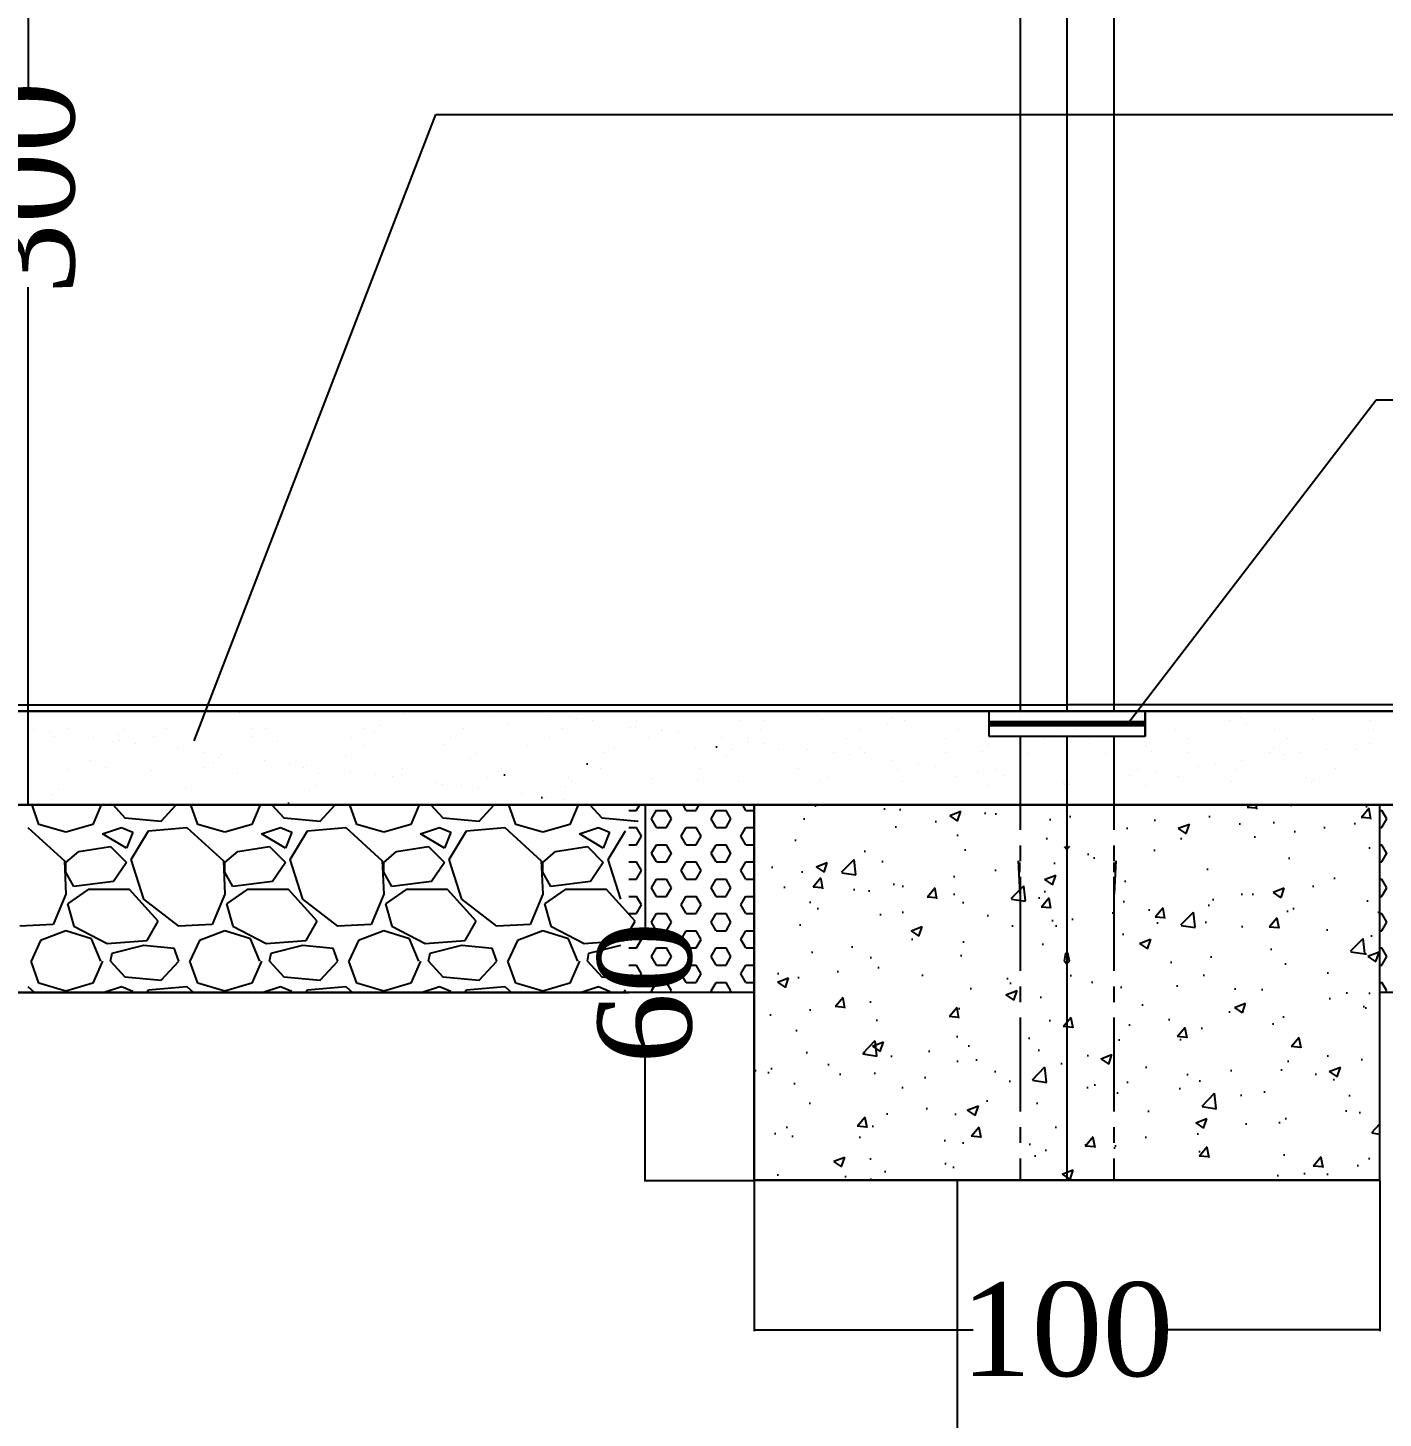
# Model space of a CAD drawing. Header units: centimetres. Extents: x 19229 to 51025, y 9487 to 24710.
# Drawn here: x 26002.8 to 26219.4, y 10730.9 to 10953.1 of the extents above; entities that cross this region are included whole.
import ezdxf

# ---------------------------------------------------------------- set-up
doc = ezdxf.new("R2010")
doc.units = ezdxf.units.CM
doc.linetypes.add('CENTER2', pattern=[1.125, 0.75, -0.125, 0.125, -0.125])
doc.layers.get('0').update_dxf_attribs({"linetype": 'CONTINUOUS'})
doc.layers.get('DEFPOINTS').update_dxf_attribs({"linetype": 'CONTINUOUS'})
doc.styles.add('style2', font='times.ttf', dxfattribs={"height": 15})
doc.dimstyles.get("Standard").update_dxf_attribs({"dimtxt": 15, "dimasz": 0.18, "dimexe": 0.18, "dimexo": 0.0625, "dimgap": 0.09, "dimtad": 0, "dimdec": 0, "dimzin": 0, "dimdsep": 46, "dimtxsty": 'style2', "dimcen": 0.09, "dimadec": 0, "dimazin": 0, "dimtfac": 1, "dimtdec": 0, "dimtofl": 0, "dimtmove": 0, "dimatfit": 3, "dimfxl": 1, "dimtolj": 1, "dimtzin": 0, "dimarcsym": 0})
pattern_1 = [(37.5, (3570.38, 1228.156), (-1.60003, 48.941324), [0, -38.608, 0, -43.18, 0, -41.275]), (7.5, (3570.38, 1228.156), (44.95233, 71.68251), [0, -20.828, 0, -34.798, 0, -13.335]), (327.5, (3539.136, 1228.156), (79.09924, 0.14372), [0, -12.7, 0, -45.72, 0, -59.69]), (317.5, (3539.136, 1228.156), (76.35565, 22.29293), [0, -6.35, 0, -29.972, 0, -34.29])]

# ---------------------------------------------------------------- blocks, each defined once
blk = doc.blocks.new('*D54')
at = {"color": 0, "lineweight": -2, "ltscale": 20}
for p, q in [((26016.8, 11128.91), (26002.67, 11128.91)), ((26002.85, 11128.73), (26002.85, 10943.36)), ((26002.85, 10829.09), (26002.85, 10911.65)), ((25972.68, 10828.91), (26003.03, 10828.91))]:
    blk.add_line(p, q, dxfattribs=at)
at = {"color": 0, "ltscale": 20}
for points in [[(26002.82, 11128.73), (26002.88, 11128.73), (26002.85, 11128.91)], [(26002.82, 10829.09), (26002.88, 10829.09), (26002.85, 10828.91)]]:
    blk.add_solid(points, dxfattribs=at)
at = {"layer": 'DEFPOINTS', "color": 0, "ltscale": 20}
for p in [(26002.85, 11128.91), (26016.86, 11128.91), (25972.62, 10828.91)]:
    blk.add_point(p, dxfattribs=at)
at = {"color": 0, "ltscale": 20, "insert": (26002.85, 10927.51), "char_height": 15, "attachment_point": 5, "rotation": 90, "style": 'style2'}
blk.add_mtext('\\A1;300', dxfattribs=at)
blk = doc.blocks.new('*D66')
at = {"color": 0, "lineweight": -2, "ltscale": 20}
for p, q in [((26118.85, 10768.84), (26118.85, 10744.82)), ((26218.85, 10768.84), (26218.85, 10744.82)), ((26119.03, 10745), (26153.84, 10745)), ((26218.67, 10745), (26183.85, 10745))]:
    blk.add_line(p, q, dxfattribs=at)
at = {"color": 0, "ltscale": 20}
for points in [[(26119.03, 10745.03), (26119.03, 10744.97), (26118.85, 10745)], [(26218.67, 10745.03), (26218.67, 10744.97), (26218.85, 10745)]]:
    blk.add_solid(points, dxfattribs=at)
at = {"layer": 'DEFPOINTS', "color": 0, "ltscale": 20}
for p in [(26118.85, 10768.91), (26218.85, 10768.91), (26218.85, 10745)]:
    blk.add_point(p, dxfattribs=at)
at = {"color": 0, "ltscale": 20, "insert": (26168.85, 10745), "char_height": 15, "attachment_point": 5, "style": 'style2'}
blk.add_mtext('\\A1;100', dxfattribs=at)
blk = doc.blocks.new('*D67')
at = {"color": 0, "lineweight": -2, "ltscale": 20}
for p, q in [((26118.78, 10828.91), (26101.27, 10828.91)), ((26101.45, 10828.73), (26101.45, 10809.17)), ((26101.45, 10769.02), (26101.45, 10788.58)), ((26118.78, 10768.84), (26101.27, 10768.84))]:
    blk.add_line(p, q, dxfattribs=at)
at = {"color": 0, "ltscale": 20}
for points in [[(26101.42, 10828.73), (26101.48, 10828.73), (26101.45, 10828.91)], [(26101.42, 10769.02), (26101.48, 10769.02), (26101.45, 10768.84)]]:
    blk.add_solid(points, dxfattribs=at)
at = {"layer": 'DEFPOINTS', "color": 0, "ltscale": 20}
for p in [(26101.45, 10828.91), (26118.85, 10828.91), (26118.85, 10768.84)]:
    blk.add_point(p, dxfattribs=at)
at = {"color": 0, "ltscale": 20, "insert": (26101.45, 10798.87), "char_height": 15, "attachment_point": 5, "rotation": 90, "style": 'style2'}
blk.add_mtext('\\A1;60', dxfattribs=at)

msp = doc.modelspace()

# ---------------------------------------------------------------- hatches: boundary and pattern name
h = msp.add_hatch()
h.set_pattern_fill('AR-SAND')
h.set_pattern_definition(pattern_1)
h.paths.add_polyline_path([(25728.83, 10843.91), (26127.73, 10843.91), (26127.73, 10833.91), (26127.73, 10828.91), (25728.83, 10828.91)])
h = msp.add_hatch()
h.set_pattern_fill('AR-SAND')
h.set_pattern_definition(pattern_1)
h.paths.add_polyline_path([(25728.83, 10843.91), (26127.73, 10843.91), (26127.73, 10833.91), (26127.73, 10828.91), (25728.83, 10828.91)])
at = {"ltscale": 20}
msp.add_hatch(color=7, dxfattribs=at).paths.add_polyline_path([(26156.35, 10841.61), (26181.35, 10841.61), (26181.35, 10842.21), (26156.35, 10842.21)])
h = msp.add_hatch()
h.set_pattern_fill('AR-SAND')
h.set_pattern_definition(pattern_1)
h.paths.add_polyline_path([(26608.86, 10843.91), (26209.96, 10843.91), (26209.96, 10833.91), (26209.96, 10828.91), (26608.86, 10828.91)])
h = msp.add_hatch()
h.set_pattern_fill('AR-SAND')
h.set_pattern_definition(pattern_1)
h.paths.add_polyline_path([(26608.86, 10843.91), (26209.96, 10843.91), (26209.96, 10833.91), (26209.96, 10828.91), (26608.86, 10828.91)])
h = msp.add_hatch(dxfattribs=at)
h.set_pattern_fill('HEX', scale=0.5, style=0)
h.set_pattern_definition([(0, (0, 0), (0, 2.74963), [1.5875, -3.175]), (120, (0, 0), (-2.38124943, -1.374815), [1.5875, -3.175]), (60, (1.5875, 0), (-2.38124943, 1.374815), [1.5875, -3.175])])
h.paths.add_polyline_path([(26098.85, 10798.91), (26118.85, 10798.91), (26118.85, 10828.91), (26098.85, 10828.91)])
h.paths.add_polyline_path([(26218.85, 10798.91), (26238.85, 10798.91), (26238.85, 10828.91), (26218.85, 10828.91)])
h = msp.add_hatch(dxfattribs=at)
h.set_pattern_fill('AR-CONC', scale=0.1, style=0)
h.set_pattern_definition([(50, (0, 0), (18.218467, -1.5939086), [1.905, -20.955]), (355, (0, 0), (-3.524283, 19.105664), [1.524, -16.764]), (100.451, (1.518, -0.133), (14.69425, 17.511669), [1.619, -17.809]), (46.1842, (0, 5.08), (27.107904, -4.204233), [2.8575, -31.4325]), (96.6356, (2.26, 4.73), (23.740423, 24.742556), [2.4285, -26.7135]), (351.184, (0, 5.08), (23.74046, 24.742512), [2.286, -25.146]), (21, (2.54, 3.81), (15.161488, -10.226552), [1.905, -20.955]), (326, (2.54, 3.81), (6.180203, 18.418797), [1.524, -16.764]), (71.4514, (3.803, 2.958), (21.341649, 8.192286), [1.619, -17.809]), (37.5, (0, 0), (0.3088603, 8.4555039), [0, -16.5608, 0, -17.018, 0, -16.8275]), (7.5, (0, 0), (6.6819663, 10.0180575), [0, -9.7028, 0, -16.1798, 0, -6.4135]), (327.5, (-5.664, 0), (13.5590595, -0.5728744), [0, -6.35, 0, -19.812, 0, -26.289]), (317.5, (-8.204, 0), (14.812918, 2.542649), [0, -8.255, 0, -13.1572, 0, -18.669])])
h.paths.add_polyline_path([(26118.85, 10768.91), (26218.85, 10768.91), (26218.85, 10828.91), (26118.85, 10828.91)])

# ---------------------------------------------------------------- linework, layer by layer
at = {"color": 7, "linetype": 'Continuous', "ltscale": 20}
for p, q in [((26161.35, 11194.91), (26161.35, 10843.91)), ((26168.85, 11194.91), (26168.85, 10843.91)), ((26176.35, 11194.91), (26176.35, 10843.91))]:
    msp.add_line(p, q, dxfattribs=at)
at = {"color": 7, "ltscale": 20}
for p, q in [((26029.42, 10839.14), (26067.99, 10939.27)), ((26067.99, 10939.27), (26264.77, 10939.27)), ((26178.56, 10841.91), (26218.25, 10893.66)), ((26218.25, 10893.66), (26456.3, 10893.66)), ((26168.85, 10878.97), (26168.85, 10843.91)), ((26156.35, 10842.21), (26181.35, 10842.21)), ((26156.35, 10841.91), (26181.35, 10841.91)), ((26156.35, 10841.61), (26181.35, 10841.61)), ((26168.85, 10839.91), (26168.85, 10768.91)), ((26098.85, 10828.91), (26238.85, 10828.91)), ((26118.85, 10768.91), (26118.85, 10828.91)), ((26218.85, 10768.91), (26118.85, 10768.91)), ((26151.37, 10666.95), (26151.37, 10768.91))]:
    msp.add_line(p, q, dxfattribs=at)
at = {"color": 7}
for p, q in [((25668.83, 10844.91), (26168.85, 10844.91)), ((26668.86, 10844.91), (26168.85, 10844.91)), ((26168.85, 10843.91), (25668.83, 10843.91)), ((25728.83, 10843.91), (26168.85, 10843.91)), ((25728.83, 10843.91), (26168.85, 10843.91)), ((26036.59, 10843.67), (26036.59, 10843.67)), ((26049.59, 10843.74), (26049.59, 10843.74)), ((26062.89, 10843.57), (26062.89, 10843.57)), ((26076.61, 10843.07), (26076.61, 10843.07)), ((26086.32, 10843.22), (26086.32, 10843.22)), ((26089.6, 10843.14), (26089.6, 10843.14)), ((26090.45, 10842.68), (26090.45, 10842.68)), ((26093.09, 10842.33), (26093.09, 10842.33)), ((26100.1, 10842.19), (26100.1, 10842.19)), ((26102.9, 10842.97), (26102.9, 10842.97)), ((26116.62, 10842.47), (26116.62, 10842.47)), ((26120.43, 10842.37), (26120.43, 10842.37)), ((26129.62, 10842.53), (26129.62, 10842.53)), ((26141.05, 10842.82), (26141.05, 10842.82)), ((26142.91, 10842.36), (26142.91, 10842.36)), ((26161.38, 10842.99), (26161.38, 10842.99)), ((26608.86, 10843.91), (26168.85, 10843.91)), ((26608.86, 10843.91), (26168.85, 10843.91)), ((26168.85, 10843.91), (26668.86, 10843.91)), ((26176.31, 10842.99), (26176.31, 10842.99)), ((26194.78, 10842.36), (26194.78, 10842.36)), ((26196.64, 10842.82), (26196.64, 10842.82)), ((26208.08, 10842.53), (26208.08, 10842.53)), ((26217.27, 10842.37), (26217.27, 10842.37)), ((26003.72, 10840.94), (26003.72, 10840.94)), ((26006.36, 10840.59), (26006.36, 10840.59)), ((26007.05, 10839.83), (26007.05, 10839.83)), ((26009.2, 10841.19), (26009.2, 10841.19)), ((26017.25, 10840.09), (26017.25, 10840.09)), ((26018.19, 10840.95), (26018.19, 10840.95)), ((26025.02, 10841.16), (26025.02, 10841.16)), ((26038.52, 10841.12), (26038.52, 10841.12)), ((26040.84, 10841.13), (26040.84, 10841.13)), ((26056.66, 10841.1), (26056.66, 10841.1)), ((26058.21, 10840.71), (26058.21, 10840.71)), ((26059.14, 10841.57), (26059.14, 10841.57)), ((26072.48, 10841.08), (26072.48, 10841.08)), ((26079.47, 10841.75), (26079.47, 10841.75)), ((26088.3, 10841.05), (26088.3, 10841.05)), ((26099.16, 10841.34), (26099.16, 10841.34)), ((26099.99, 10841.42), (26099.99, 10841.42)), ((26104.12, 10841.02), (26104.12, 10841.02)), ((26104.12, 10840.88), (26104.12, 10840.88)), ((26106.77, 10840.53), (26106.77, 10840.53)), ((26119.94, 10840.99), (26119.94, 10840.99)), ((26135.75, 10840.96), (26135.75, 10840.96)), ((26140.12, 10841.96), (26140.12, 10841.96)), ((26151.57, 10840.93), (26151.57, 10840.93)), ((26156.63, 10841.87), (26156.63, 10841.87)), ((26167.39, 10840.9), (26167.39, 10840.9)), ((26170.3, 10840.9), (26170.3, 10840.9)), ((26181.06, 10841.87), (26181.06, 10841.87)), ((26186.12, 10840.93), (26186.12, 10840.93)), ((26197.58, 10841.96), (26197.58, 10841.96)), ((26201.94, 10840.96), (26201.94, 10840.96)), ((26217.76, 10840.99), (26217.76, 10840.99)), ((26013.26, 10839.68), (26013.26, 10839.68)), ((26016.43, 10839.08), (26016.43, 10839.08)), ((26017.39, 10839.14), (26017.39, 10839.14)), ((26020.04, 10838.79), (26020.04, 10838.79)), ((26022.87, 10839.8), (26022.87, 10839.8)), ((26026.94, 10837.88), (26026.94, 10837.88)), ((26029.42, 10839.14), (26029.42, 10839.14)), ((26038.69, 10839.77), (26038.69, 10839.77)), ((26042.72, 10838.97), (26042.72, 10838.97)), ((26054.51, 10839.74), (26054.51, 10839.74)), ((26056.44, 10838.48), (26056.44, 10838.48)), ((26069.44, 10838.54), (26069.44, 10838.54)), ((26070.33, 10839.71), (26070.33, 10839.71)), ((26082.73, 10838.37), (26082.73, 10838.37)), ((26086.15, 10839.68), (26086.15, 10839.68)), ((26096.45, 10837.88), (26096.45, 10837.88)), ((26101.97, 10839.65), (26101.97, 10839.65)), ((26109.45, 10837.94), (26109.45, 10837.94)), ((26113.67, 10839.62), (26113.67, 10839.62)), ((26115.37, 10837.74), (26115.37, 10837.74)), ((26117.79, 10839.62), (26117.79, 10839.62)), ((26117.8, 10839.08), (26117.8, 10839.08)), ((26120.44, 10838.73), (26120.44, 10838.73)), ((26122.75, 10837.77), (26122.75, 10837.77)), ((26127.34, 10837.82), (26127.34, 10837.82)), ((26133.61, 10839.6), (26133.61, 10839.6)), ((26135.7, 10837.91), (26135.7, 10837.91)), ((26149.43, 10839.57), (26149.43, 10839.57)), ((26156.32, 10838.36), (26156.32, 10838.36)), ((26165.25, 10839.54), (26165.25, 10839.54)), ((26172.44, 10839.54), (26172.44, 10839.54)), ((26181.37, 10838.36), (26181.37, 10838.36)), ((26188.26, 10839.57), (26188.26, 10839.57)), ((26201.99, 10837.91), (26201.99, 10837.91)), ((26204.08, 10839.6), (26204.08, 10839.6)), ((26210.35, 10837.82), (26210.35, 10837.82)), ((26214.95, 10837.77), (26214.95, 10837.77)), ((26217.25, 10838.73), (26217.25, 10838.73)), ((26012.83, 10836.04), (26012.83, 10836.04)), ((26031.07, 10837.34), (26031.07, 10837.34)), ((26032.52, 10835.63), (26032.52, 10835.63)), ((26033.46, 10836.49), (26033.46, 10836.49)), ((26033.71, 10836.99), (26033.71, 10836.99)), ((26040.61, 10836.08), (26040.61, 10836.08)), ((26044.74, 10835.54), (26044.74, 10835.54)), ((26053.79, 10836.66), (26053.79, 10836.66)), ((26073.48, 10836.25), (26073.48, 10836.25)), ((26074.42, 10837.11), (26074.42, 10837.11)), ((26094.74, 10837.29), (26094.74, 10837.29)), ((26114.43, 10836.88), (26114.43, 10836.88)), ((26131.47, 10837.27), (26131.47, 10837.27)), ((26134.11, 10836.93), (26134.11, 10836.93)), ((26136.47, 10837.28), (26136.47, 10837.28)), ((26141.01, 10836.02), (26141.01, 10836.02)), ((26145.14, 10835.47), (26145.14, 10835.47)), ((26149.46, 10837.34), (26149.46, 10837.34)), ((26155.39, 10837.5), (26155.39, 10837.5)), ((26162.76, 10837.17), (26162.76, 10837.17)), ((26174.93, 10837.17), (26174.93, 10837.17)), ((26182.3, 10837.5), (26182.3, 10837.5)), ((26188.23, 10837.34), (26188.23, 10837.34)), ((26192.55, 10835.47), (26192.55, 10835.47)), ((26196.68, 10836.02), (26196.68, 10836.02)), ((26201.22, 10837.28), (26201.22, 10837.28)), ((26203.58, 10836.93), (26203.58, 10836.93)), ((26206.22, 10837.27), (26206.22, 10837.27)), ((26009.26, 10834.55), (26009.26, 10834.55)), ((26015.16, 10834.88), (26015.16, 10834.88)), ((26022.55, 10834.38), (26022.55, 10834.38)), ((26030.98, 10834.86), (26030.98, 10834.86)), ((26036.27, 10833.89), (26036.27, 10833.89)), ((26046.8, 10834.83), (26046.8, 10834.83)), ((26047.39, 10835.19), (26047.39, 10835.19)), ((26049.27, 10833.95), (26049.27, 10833.95)), ((26054.29, 10834.28), (26054.29, 10834.28)), ((26058.42, 10833.74), (26058.42, 10833.74)), ((26061.06, 10833.39), (26061.06, 10833.39)), ((26062.57, 10833.78), (26062.57, 10833.78)), ((26062.62, 10834.8), (26062.62, 10834.8)), ((26076.29, 10833.28), (26076.29, 10833.28)), ((26078.44, 10834.77), (26078.44, 10834.77)), ((26089.28, 10833.35), (26089.28, 10833.35)), ((26094.26, 10834.74), (26094.26, 10834.74)), ((26102.58, 10833.18), (26102.58, 10833.18)), ((26110.08, 10834.71), (26110.08, 10834.71)), ((26125.9, 10834.68), (26125.9, 10834.68)), ((26130.64, 10833.28), (26130.64, 10833.28)), ((26141.72, 10834.65), (26141.72, 10834.65)), ((26147.79, 10835.13), (26147.79, 10835.13)), ((26150.97, 10833.45), (26150.97, 10833.45)), ((26154.69, 10834.22), (26154.69, 10834.22)), ((26157.54, 10834.63), (26157.54, 10834.63)), ((26158.82, 10833.67), (26158.82, 10833.67)), ((26161.46, 10833.33), (26161.46, 10833.33)), ((26176.23, 10833.33), (26176.23, 10833.33)), ((26178.87, 10833.67), (26178.87, 10833.67)), ((26180.15, 10834.63), (26180.15, 10834.63)), ((26183, 10834.22), (26183, 10834.22)), ((26186.72, 10833.45), (26186.72, 10833.45)), ((26189.9, 10835.13), (26189.9, 10835.13)), ((26195.97, 10834.65), (26195.97, 10834.65)), ((26207.05, 10833.28), (26207.05, 10833.28)), ((26211.79, 10834.68), (26211.79, 10834.68)), ((26007.78, 10831.41), (26007.78, 10831.41)), ((26028.11, 10831.58), (26028.11, 10831.58)), ((26047.8, 10831.17), (26047.8, 10831.17)), ((26048.73, 10832.03), (26048.73, 10832.03)), ((26067.96, 10832.48), (26067.96, 10832.48)), ((26069.06, 10832.2), (26069.06, 10832.2)), ((26072.09, 10831.94), (26072.09, 10831.94)), ((26074.73, 10831.59), (26074.73, 10831.59)), ((26088.75, 10831.8), (26088.75, 10831.8)), ((26089.69, 10832.65), (26089.69, 10832.65)), ((26110.01, 10832.83), (26110.01, 10832.83)), ((26116.3, 10832.68), (26116.3, 10832.68)), ((26129.3, 10832.75), (26129.3, 10832.75)), ((26129.7, 10832.42), (26129.7, 10832.42)), ((26142.59, 10832.58), (26142.59, 10832.58)), ((26156.31, 10832.08), (26156.31, 10832.08)), ((26168.36, 10832.42), (26168.36, 10832.42)), ((26168.38, 10832.14), (26168.38, 10832.14)), ((26169.31, 10832.14), (26169.31, 10832.14)), ((26169.33, 10832.42), (26169.33, 10832.42)), ((26181.38, 10832.08), (26181.38, 10832.08)), ((26195.1, 10832.58), (26195.1, 10832.58)), ((26207.99, 10832.42), (26207.99, 10832.42)), ((26208.4, 10832.75), (26208.4, 10832.75)), ((25703.83, 10828.91), (26168.85, 10828.91)), ((26168.85, 10828.91), (25728.83, 10828.91)), ((25728.83, 10828.91), (26168.85, 10828.91)), ((26004.6, 10825.8), (26003.49, 10828.91)), ((26006.84, 10830.55), (26006.84, 10830.55)), ((26014.56, 10828.91), (26013.23, 10825.8)), ((26016.11, 10829.29), (26016.11, 10829.29)), ((26016.43, 10828.91), (26018.31, 10826.82)), ((26024.15, 10826.31), (26026.54, 10828.91)), ((26030, 10825.8), (26028.89, 10828.91)), ((26029.1, 10829.36), (26029.1, 10829.36)), ((26039.96, 10828.91), (26038.63, 10825.8)), ((26041.83, 10828.91), (26043.71, 10826.82)), ((26042.4, 10829.19), (26042.4, 10829.19)), ((26049.55, 10826.31), (26051.94, 10828.91)), ((26055.4, 10825.8), (26054.29, 10828.91)), ((26065.36, 10828.91), (26064.03, 10825.8)), ((26067.23, 10828.91), (26069.11, 10826.82)), ((26074.95, 10826.31), (26077.34, 10828.91)), ((26080.8, 10825.8), (26079.69, 10828.91)), ((26081.63, 10830.68), (26081.63, 10830.68)), ((26085.76, 10830.14), (26085.76, 10830.14)), ((26088.41, 10829.79), (26088.41, 10829.79)), ((26090.76, 10828.91), (26089.43, 10825.8)), ((26092.63, 10828.91), (26094.51, 10826.82)), ((26166.24, 10828.99), (26166.24, 10828.99)), ((26168.83, 10828.91), (26168.85, 10828.89)), ((26633.86, 10828.91), (26168.85, 10828.91)), ((26168.86, 10828.91), (26168.85, 10828.89)), ((26608.86, 10828.91), (26168.85, 10828.91)), ((26168.85, 10828.91), (26608.86, 10828.91)), ((26171.45, 10828.99), (26171.45, 10828.99)), ((26018.31, 10826.82), (26024.15, 10826.31)), ((26043.71, 10826.82), (26049.55, 10826.31)), ((26069.11, 10826.82), (26074.95, 10826.31)), ((26094.51, 10826.82), (26100.35, 10826.31)), ((26002.82, 10825.29), (26008.66, 10819.96)), ((26008.91, 10824.53), (26004.6, 10825.8)), ((26013.23, 10825.8), (26008.91, 10824.53)), ((26014.76, 10824.28), (26017.8, 10825.29)), ((26018.57, 10821.99), (26014.76, 10824.28)), ((26017.8, 10825.29), (26019.58, 10824.53)), ((26019.58, 10824.53), (26018.57, 10821.99)), ((26019.33, 10820.21), (26022.12, 10824.78)), ((26022.12, 10824.78), (26028.22, 10825.29)), ((26028.22, 10825.29), (26034.06, 10819.96)), ((26034.31, 10824.53), (26030, 10825.8)), ((26038.63, 10825.8), (26034.31, 10824.53)), ((26040.16, 10824.28), (26043.2, 10825.29)), ((26043.97, 10821.99), (26040.16, 10824.28)), ((26043.2, 10825.29), (26044.98, 10824.53)), ((26044.98, 10824.53), (26043.97, 10821.99)), ((26044.73, 10820.21), (26047.52, 10824.78)), ((26047.52, 10824.78), (26053.62, 10825.29)), ((26053.62, 10825.29), (26059.46, 10819.96)), ((26059.71, 10824.53), (26055.4, 10825.8)), ((26064.03, 10825.8), (26059.71, 10824.53)), ((26065.56, 10824.28), (26068.6, 10825.29)), ((26069.37, 10821.99), (26065.56, 10824.28)), ((26068.6, 10825.29), (26070.38, 10824.53)), ((26070.38, 10824.53), (26069.37, 10821.99)), ((26070.13, 10820.21), (26072.92, 10824.78)), ((26072.92, 10824.78), (26079.02, 10825.29)), ((26079.02, 10825.29), (26084.86, 10819.96)), ((26085.11, 10824.53), (26080.8, 10825.8)), ((26089.43, 10825.8), (26085.11, 10824.53)), ((26090.96, 10824.28), (26094, 10825.29)), ((26094.77, 10821.99), (26090.96, 10824.28)), ((26094, 10825.29), (26095.78, 10824.53)), ((26095.78, 10824.53), (26094.77, 10821.99)), ((26095.53, 10820.21), (26098.32, 10824.78)), ((26010.95, 10821.48), (26016.03, 10822.24)), ((26016.03, 10822.24), (26018.57, 10819.7)), ((26036.35, 10821.48), (26041.43, 10822.24)), ((26041.43, 10822.24), (26043.97, 10819.7)), ((26061.75, 10821.48), (26066.83, 10822.24)), ((26066.83, 10822.24), (26069.37, 10819.7)), ((26087.15, 10821.48), (26092.23, 10822.24)), ((26092.23, 10822.24), (26094.77, 10819.7)), ((26168.43, 10822.24), (26168.85, 10821.82)), ((26169.27, 10822.24), (26168.85, 10821.82)), ((26008.66, 10819.96), (26008.91, 10814.62)), ((26008.91, 10819.7), (26010.95, 10821.48)), ((26021.36, 10813.86), (26019.33, 10820.21)), ((26034.06, 10819.96), (26034.31, 10814.62)), ((26034.31, 10819.7), (26036.35, 10821.48)), ((26046.76, 10813.86), (26044.73, 10820.21)), ((26059.46, 10819.96), (26059.71, 10814.62)), ((26059.71, 10819.7), (26061.75, 10821.48)), ((26072.16, 10813.86), (26070.13, 10820.21)), ((26084.86, 10819.96), (26085.11, 10814.62)), ((26085.11, 10819.7), (26087.15, 10821.48)), ((26097.56, 10813.86), (26095.53, 10820.21)), ((26161.06, 10819.96), (26161.31, 10814.62)), ((26176.63, 10819.96), (26176.38, 10814.62)), ((26008.91, 10818.18), (26008.91, 10819.7)), ((26010.18, 10815.89), (26008.91, 10818.18)), ((26018.57, 10819.7), (26016.53, 10816.66)), ((26034.31, 10818.18), (26034.31, 10819.7)), ((26035.58, 10815.89), (26034.31, 10818.18)), ((26043.97, 10819.7), (26041.93, 10816.66)), ((26059.71, 10818.18), (26059.71, 10819.7)), ((26060.98, 10815.89), (26059.71, 10818.18)), ((26069.37, 10819.7), (26067.33, 10816.66)), ((26085.11, 10818.18), (26085.11, 10819.7)), ((26086.38, 10815.89), (26085.11, 10818.18)), ((26094.77, 10819.7), (26092.73, 10816.66)), ((26161.31, 10818.18), (26161.31, 10819.7)), ((26176.38, 10818.18), (26176.38, 10819.7)), ((26012.47, 10815.39), (26009.17, 10813.1)), ((26016.53, 10816.66), (26010.18, 10815.89)), ((26019.07, 10815.39), (26012.47, 10815.39)), ((26023.65, 10810.31), (26019.07, 10815.39)), ((26037.87, 10815.39), (26034.57, 10813.1)), ((26041.93, 10816.66), (26035.58, 10815.89)), ((26044.47, 10815.39), (26037.87, 10815.39)), ((26049.05, 10810.31), (26044.47, 10815.39)), ((26063.27, 10815.39), (26059.97, 10813.1)), ((26067.33, 10816.66), (26060.98, 10815.89)), ((26069.87, 10815.39), (26063.27, 10815.39)), ((26074.45, 10810.31), (26069.87, 10815.39)), ((26088.67, 10815.39), (26085.37, 10813.1)), ((26092.73, 10816.66), (26086.38, 10815.89)), ((26095.27, 10815.39), (26088.67, 10815.39)), ((26099.85, 10810.31), (26095.27, 10815.39)), ((26008.91, 10814.62), (26006.88, 10809.8)), ((26026.95, 10809.54), (26021.36, 10813.86)), ((26034.31, 10814.62), (26032.28, 10809.8)), ((26052.35, 10809.54), (26046.76, 10813.86)), ((26059.71, 10814.62), (26057.68, 10809.8)), ((26077.75, 10809.54), (26072.16, 10813.86)), ((26085.11, 10814.62), (26083.08, 10809.8)), ((26009.17, 10813.1), (26010.18, 10809.54)), ((26034.57, 10813.1), (26035.58, 10809.54)), ((26059.97, 10813.1), (26060.98, 10809.54)), ((26085.37, 10813.1), (26086.38, 10809.54)), ((26006.88, 10809.8), (26001.55, 10809.54)), ((26008.91, 10808.78), (26004.85, 10807.26)), ((26012.98, 10807.51), (26008.91, 10808.78)), ((26010.18, 10809.54), (26015.52, 10806.75)), ((26021.87, 10807.26), (26023.65, 10810.31)), ((26032.28, 10809.8), (26026.95, 10809.54)), ((26034.31, 10808.78), (26030.25, 10807.26)), ((26038.38, 10807.51), (26034.31, 10808.78)), ((26035.58, 10809.54), (26040.92, 10806.75)), ((26047.27, 10807.26), (26049.05, 10810.31)), ((26057.68, 10809.8), (26052.35, 10809.54)), ((26059.71, 10808.78), (26055.65, 10807.26)), ((26063.78, 10807.51), (26059.71, 10808.78)), ((26060.98, 10809.54), (26066.32, 10806.75)), ((26072.67, 10807.26), (26074.45, 10810.31)), ((26083.08, 10809.8), (26077.75, 10809.54)), ((26085.11, 10808.78), (26081.05, 10807.26)), ((26089.18, 10807.51), (26085.11, 10808.78)), ((26086.38, 10809.54), (26091.72, 10806.75)), ((26098.07, 10807.26), (26099.85, 10810.31)), ((26004.85, 10807.26), (26003.33, 10803.96)), ((26014.5, 10803.96), (26012.98, 10807.51)), ((26015.52, 10806.75), (26021.87, 10807.26)), ((26016.28, 10805.23), (26021.36, 10806.5)), ((26021.36, 10806.5), (26026.19, 10805.99)), ((26030.25, 10807.26), (26028.73, 10803.96)), ((26039.9, 10803.96), (26038.38, 10807.51)), ((26040.92, 10806.75), (26047.27, 10807.26)), ((26041.68, 10805.23), (26046.76, 10806.5)), ((26046.76, 10806.5), (26051.59, 10805.99)), ((26055.65, 10807.26), (26054.13, 10803.96)), ((26065.3, 10803.96), (26063.78, 10807.51)), ((26066.32, 10806.75), (26072.67, 10807.26)), ((26067.08, 10805.23), (26072.16, 10806.5)), ((26072.16, 10806.5), (26076.99, 10805.99)), ((26081.05, 10807.26), (26079.53, 10803.96)), ((26090.7, 10803.96), (26089.18, 10807.51)), ((26091.72, 10806.75), (26098.07, 10807.26)), ((26092.48, 10805.23), (26097.56, 10806.5)), ((26016.03, 10803.96), (26016.28, 10805.23)), ((26026.95, 10803.96), (26026.19, 10805.99)), ((26041.43, 10803.96), (26041.68, 10805.23)), ((26052.35, 10803.96), (26051.59, 10805.99)), ((26066.83, 10803.96), (26067.08, 10805.23)), ((26077.75, 10803.96), (26076.99, 10805.99)), ((26092.23, 10803.96), (26092.48, 10805.23)), ((26168.43, 10803.96), (26168.68, 10805.23)), ((26168.68, 10805.23), (26168.85, 10805.27)), ((26169.01, 10805.23), (26168.85, 10805.27)), ((26169.27, 10803.96), (26169.01, 10805.23)), ((26004.6, 10800.4), (26003.33, 10803.96)), ((26014.76, 10803.96), (26013.23, 10800.4)), ((26016.03, 10803.96), (26018.31, 10801.42)), ((26024.15, 10800.91), (26026.95, 10803.96)), ((26030, 10800.4), (26028.73, 10803.96)), ((26040.16, 10803.96), (26038.63, 10800.4)), ((26041.43, 10803.96), (26043.71, 10801.42)), ((26049.55, 10800.91), (26052.35, 10803.96)), ((26055.4, 10800.4), (26054.13, 10803.96)), ((26065.56, 10803.96), (26064.03, 10800.4)), ((26066.83, 10803.96), (26069.11, 10801.42)), ((26074.95, 10800.91), (26077.75, 10803.96)), ((26080.8, 10800.4), (26079.53, 10803.96)), ((26090.96, 10803.96), (26089.43, 10800.4)), ((26092.23, 10803.96), (26094.51, 10801.42)), ((26168.43, 10803.96), (26168.85, 10803.49)), ((26169.27, 10803.96), (26168.85, 10803.49)), ((26002.82, 10799.89), (26003.9, 10798.91)), ((26008.91, 10799.13), (26004.6, 10800.4)), ((26013.23, 10800.4), (26008.91, 10799.13)), ((26014.85, 10798.91), (26017.8, 10799.89)), ((26017.8, 10799.89), (26019.58, 10799.13)), ((26018.31, 10801.42), (26024.15, 10800.91)), ((26022.12, 10799.38), (26028.22, 10799.89)), ((26028.22, 10799.89), (26029.3, 10798.91)), ((26034.31, 10799.13), (26030, 10800.4)), ((26038.63, 10800.4), (26034.31, 10799.13)), ((26040.25, 10798.91), (26043.2, 10799.89)), ((26043.2, 10799.89), (26044.98, 10799.13)), ((26043.71, 10801.42), (26049.55, 10800.91)), ((26047.52, 10799.38), (26053.62, 10799.89)), ((26053.62, 10799.89), (26054.7, 10798.91)), ((26059.71, 10799.13), (26055.4, 10800.4)), ((26064.03, 10800.4), (26059.71, 10799.13)), ((26065.65, 10798.91), (26068.6, 10799.89)), ((26068.6, 10799.89), (26070.38, 10799.13)), ((26069.11, 10801.42), (26074.95, 10800.91)), ((26072.92, 10799.38), (26079.02, 10799.89)), ((26079.02, 10799.89), (26080.1, 10798.91)), ((26085.11, 10799.13), (26080.8, 10800.4)), ((26089.43, 10800.4), (26085.11, 10799.13)), ((26091.05, 10798.91), (26094, 10799.89)), ((26094, 10799.89), (26095.78, 10799.13)), ((26094.51, 10801.42), (26100.35, 10800.91)), ((25703.83, 10798.91), (26098.85, 10798.91)), ((26019.58, 10799.13), (26019.49, 10798.91)), ((26021.83, 10798.91), (26022.12, 10799.38)), ((26044.98, 10799.13), (26044.89, 10798.91)), ((26047.23, 10798.91), (26047.52, 10799.38)), ((26070.38, 10799.13), (26070.29, 10798.91)), ((26072.63, 10798.91), (26072.92, 10799.38)), ((26095.78, 10799.13), (26095.69, 10798.91)), ((26098.03, 10798.91), (26098.32, 10799.38)), ((26633.86, 10798.91), (26218.85, 10798.91))]:
    msp.add_line(p, q, dxfattribs=at)
at = {"color": 7, "linetype": 'CENTER2', "ltscale": 20}
for p, q in [((26156.35, 10843.91), (26156.35, 10839.91)), ((26181.35, 10843.91), (26181.35, 10839.91)), ((26161.35, 10839.91), (26161.35, 10768.91)), ((26168.85, 10839.91), (26168.85, 10768.91)), ((26176.35, 10839.91), (26176.35, 10768.91))]:
    msp.add_line(p, q, dxfattribs=at)
at = {"color": 7, "ltscale": 20}
for points in [[(26156.35, 10839.91), (26181.35, 10839.91), (26181.35, 10843.91), (26156.35, 10843.91)], [(26156.35, 10841.61), (26181.35, 10841.61), (26181.35, 10842.21), (26156.35, 10842.21)], [(26118.85, 10768.91), (26218.85, 10768.91), (26218.85, 10828.91), (26118.85, 10828.91)]]:
    msp.add_lwpolyline(points, close=True, dxfattribs=at)
at = {"color": 7}
for points in [[(26118.85, 10798.91), (25703.83, 10798.91), (25703.83, 10828.91), (26168.85, 10828.91)], [(26238.85, 10798.91), (26633.86, 10798.91), (26633.86, 10828.91), (26168.85, 10828.91)]]:
    msp.add_lwpolyline(points, dxfattribs=at)

# ---------------------------------------------------------------- dimensions: what is measured, and where the dimension line sits
at = {"color": 7, "ltscale": 20}
dim = msp.add_linear_dim(base=(26002.85, 11128.91), p1=(25972.62, 10828.91), p2=(26016.86, 11128.91), angle=90, dimstyle='Standard', dxfattribs=at)
dim.commit()
dim.dimension.update_dxf_attribs({"geometry": '*D54', "text_midpoint": (26002.85, 10927.51), "dimtype": 160})
dim = msp.add_linear_dim(base=(26101.45, 10828.91), p1=(26118.85, 10768.84), p2=(26118.85, 10828.91), angle=90, dimstyle='Standard', dxfattribs=at)
dim.commit()
dim.dimension.update_dxf_attribs({"geometry": '*D67', "text_midpoint": (26101.45, 10798.87)})
dim = msp.add_linear_dim(base=(26218.85, 10745), p1=(26118.85, 10768.91), p2=(26218.85, 10768.91), dimstyle='Standard', dxfattribs=at)
dim.commit()
dim.dimension.update_dxf_attribs({"geometry": '*D66', "text_midpoint": (26168.85, 10745)})

doc.saveas('drawing.dxf')
